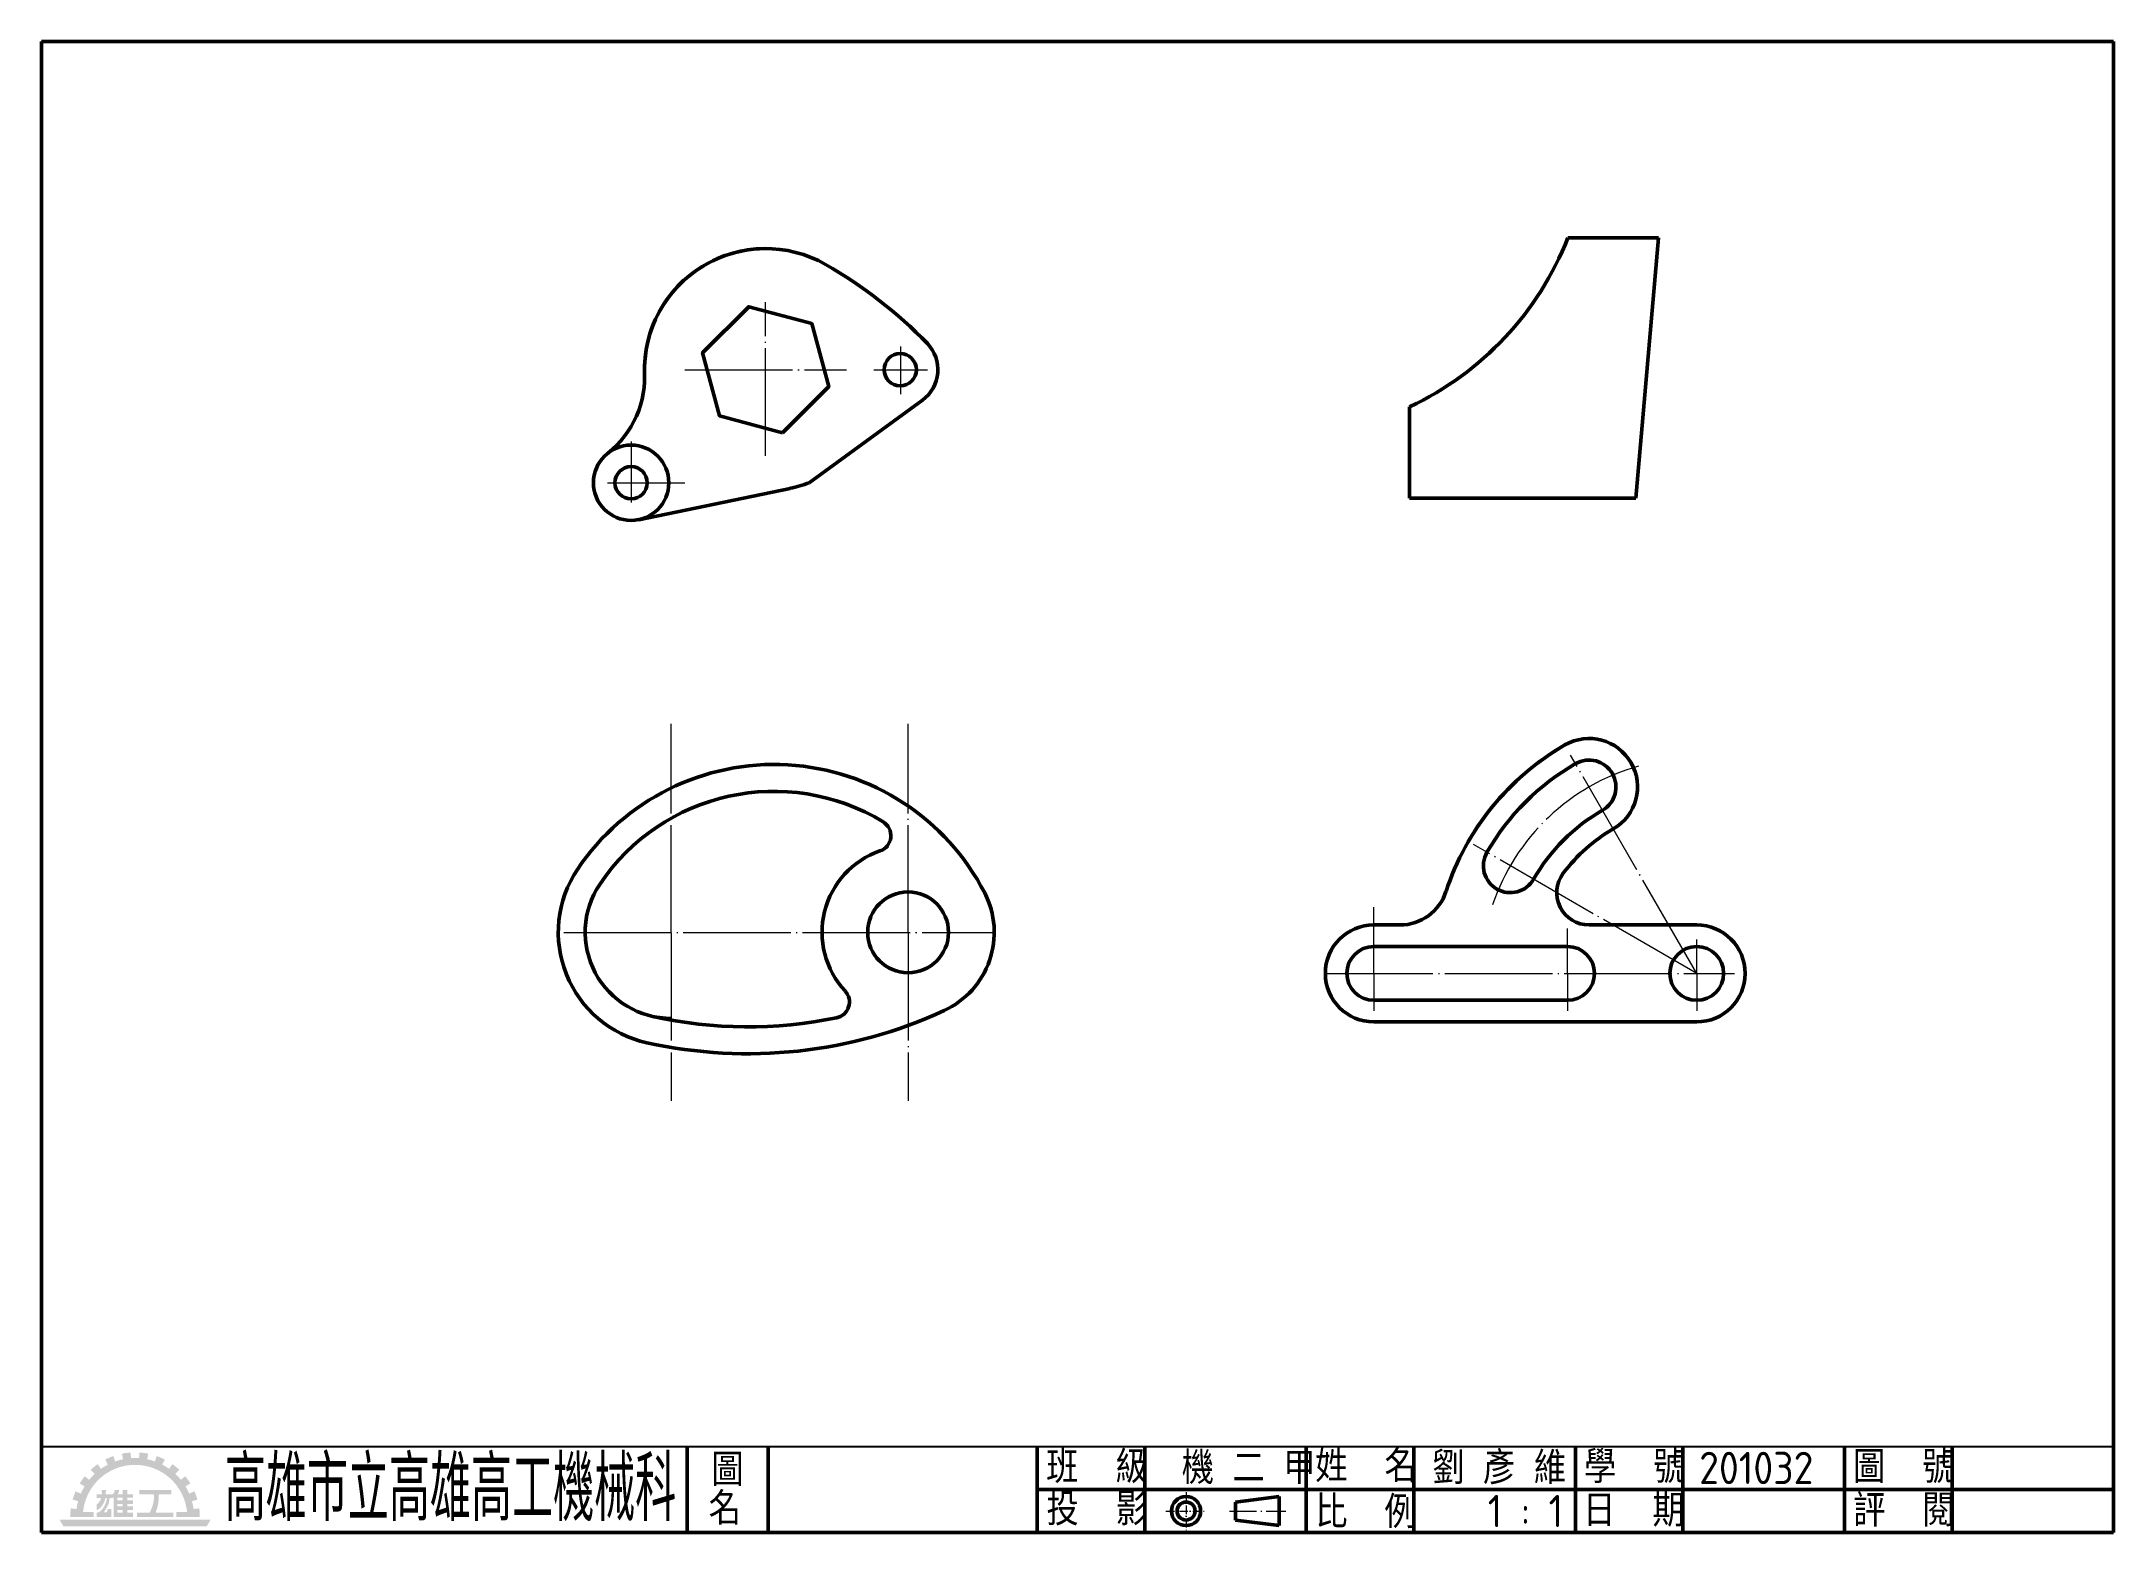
# Model space of a CAD drawing. Extents: x 25 to 410, y 10 to 287.
import ezdxf
from ezdxf.enums import TextEntityAlignment as Align

# ---------------------------------------------------------------- set-up
doc = ezdxf.new("R2010")
doc.units = 0
for name, pattern in [('中心線', [22.2, 20, -1, 0.2, -1]), ('中心線5', [6.8, 5, -0.8, 0.2, -0.8]), ('中心線5偏位', [5.1, 2, -0.5, 0.1, -0.5, 2])]:
    doc.linetypes.add(name, pattern=pattern)
doc.layers.get('0').update_dxf_attribs({"linetype": 'CONTINUOUS'})
for name, color, linetype, lineweight in [('中心線層', 2, '中心線', 18), ('文字層', 6, 'CONTINUOUS', 18), ('輪廓線層', 7, 'CONTINUOUS', 50)]:
    doc.layers.add(name, color=color, linetype=linetype, lineweight=lineweight)
doc.styles.add('CNS', font='isocp.shx', dxfattribs={"bigfont": 'chineset.shx'})

msp = doc.modelspace()

# ---------------------------------------------------------------- hatches: boundary and pattern name
at = {"layer": '文字層'}
h = msp.add_hatch(color=256, dxfattribs=at)
h.paths.add_polyline_path([(47.44, 22.62), (47.93, 23.55, 0.034161), (46.42, 24.21), (46.07, 23.21, 0.034161), (44.63, 23.62), (44.84, 24.65, 0.034161), (43.21, 24.87), (43.14, 23.82, 0.034161), (41.64, 23.82), (41.57, 24.87, 0.034161), (39.94, 24.65), (40.16, 23.62, 0.034161), (38.71, 23.21), (38.36, 24.21, 0.034161), (36.85, 23.55), (37.34, 22.62, 0.034161), (36.06, 21.84), (35.45, 22.7, 0.034161), (34.17, 21.66), (34.9, 20.89, 0.034161), (33.87, 19.8), (33.05, 20.46, 0.034161), (32.11, 19.12), (33.01, 18.57, 0.034161), (32.32, 17.24), (31.35, 17.66, 0.034161), (30.8, 16.11), (31.82, 15.83, 0.034161), (31.51, 14.36), (30.47, 14.5, 0.034161), (30.35, 12.86), (32.68, 12.86), (34.72, 12.86), (34.72, 13.81), (32.72, 13.81, -0.906522), (52.06, 13.81), (50.06, 13.81), (50.06, 12.86), (52.11, 12.86), (54.43, 12.86, 0.034161), (54.32, 14.5), (53.27, 14.36, 0.034161), (52.97, 15.83), (53.98, 16.11, 0.034161), (53.43, 17.66), (52.46, 17.24, 0.034161), (51.77, 18.57), (52.68, 19.12, 0.034161), (51.73, 20.46), (50.91, 19.8, 0.034161), (49.89, 20.89), (50.61, 21.66, 0.034161), (49.33, 22.7), (48.72, 21.84, 0.034161)])
h.paths.add_polyline_path([(56.44, 12.4), (28.35, 12.4), (29.09, 11.13), (55.7, 11.13)])
h.paths.add_polyline_path([(46.77, 16.98, -0.432462), (46.88, 17.09), (49.13, 17.09), (49.13, 17.93), (43.17, 17.93), (43.17, 17.09), (45.82, 17.09, -0.40629), (45.92, 16.99, -0.135568), (45.13, 13.76, -0.271099), (45.03, 13.71), (42.77, 13.71), (42.77, 12.86), (49.53, 12.86), (49.53, 13.71), (46.35, 13.71, -0.534383), (46.25, 13.86, 0.114041)], flags=17)
edge = h.paths.add_edge_path(flags=17)
edge.add_line((42.01, 17.09), (40.96, 17.09))
edge.add_line((40.96, 17.09), (40.96, 17.93))
edge.add_line((40.96, 17.93), (40.11, 17.93))
edge.add_line((40.11, 17.93), (40.11, 17.09))
edge.add_line((40.11, 17.09), (39.19, 17.09))
edge.add_arc((36.66, 18.43), 2.85, 332.0492, 350.0488)
edge.add_line((39.48, 17.93), (38.63, 17.93))
edge.add_arc((37.65, 17.92), 0.98, -69.2817, 0.9854, ccw=False)
edge.add_line((38, 17), (38, 17.09))
edge.add_line((38, 17.09), (36.94, 17.09))
edge.add_spline(control_points=[(36.94, 17.09), (36.94, 17.09), (36.96, 17.37), (36.97, 17.65), (36.97, 17.93)], knot_values=[0, 0, 0, 0, 0.009596, 4.002169, 4.002169, 4.002169, 4.002169], degree=3, periodic=0)
edge.add_line((36.97, 17.93), (36.2, 17.93))
edge.add_spline(control_points=[(36.2, 17.93), (36.21, 17.67), (36.24, 17.39), (36.23, 17.13)], knot_values=[0, 0, 0, 0, 3.800149, 3.800149, 3.800149, 3.800149], degree=3, periodic=0)
edge.add_arc((36.19, 17.13), 0.0422, -90, 0.987, ccw=False)
edge.add_line((36.19, 17.09), (35.25, 17.09))
edge.add_line((35.25, 17.09), (35.25, 16.41))
edge.add_line((35.25, 16.41), (36.06, 16.41))
edge.add_spline(control_points=[(36.06, 16.41), (36.08, 16.33), (35.96, 16.03), (35.73, 15.6), (35.42, 15.32), (35.25, 15.25)], knot_values=[7.330089, 7.330089, 7.330089, 7.330089, 8.570836, 11.570173, 14.124258, 14.124258, 14.124258, 14.124258], degree=3, periodic=0)
edge.add_line((35.25, 15.25), (35.25, 14.18))
edge.add_spline(control_points=[(35.25, 14.18), (35.49, 14.26), (36.03, 14.58), (36.54, 15.35), (36.8, 16.01), (36.87, 16.35), (36.88, 16.41)], knot_values=[7.234919, 7.234919, 7.234919, 7.234919, 10.768334, 15.863247, 20.018265, 20.827203, 20.827203, 20.827203, 20.827203], degree=3, periodic=0)
edge.add_line((36.88, 16.41), (37.15, 16.39))
edge.add_spline(control_points=[(37.15, 16.39), (37.13, 16.05), (36.94, 15.4), (36.48, 14.57), (35.98, 13.88), (35.46, 13.71), (35.25, 13.71)], knot_values=[0, 0, 0, 0, 4.834659, 9.411352, 13.571385, 16.563331, 16.563331, 16.563331, 16.563331], degree=3, periodic=0)
edge.add_line((35.25, 13.71), (35.25, 12.86))
edge.add_line((35.25, 12.86), (38, 12.86))
edge.add_line((38, 12.86), (38, 14.39))
edge.add_line((38, 14.39), (37.39, 14.39))
edge.add_arc((37.39, 14.3), 0.0845, 90, 183.9509)
edge.add_arc((36.68, 14.25), 0.63, -55.8164, 3.9509, ccw=False)
edge.add_line((37.03, 13.73), (36.7, 13.73))
edge.add_arc((36.7, 13.82), 0.0845, 142.6509, 270, ccw=False)
edge.add_spline(control_points=[(36.63, 13.87), (36.8, 14.08), (37.11, 14.58), (37.55, 15.41), (37.64, 16.07), (37.67, 16.41)], knot_values=[0, 0, 0, 0, 3.882648, 8.339679, 13.167216, 13.167216, 13.167216, 13.167216], degree=3, periodic=0)
edge.add_line((37.67, 16.41), (38, 16.41))
edge.add_arc((37.72, 18.15), 1.77, 279.0586, 293.2174)
edge.add_line((38.42, 16.53), (38.42, 12.86))
edge.add_line((38.42, 12.86), (42.01, 12.86))
edge.add_line((42.01, 12.86), (42.01, 13.71))
edge.add_line((42.01, 13.71), (40.96, 13.71))
edge.add_line((40.96, 13.71), (40.96, 14.2))
edge.add_line((40.96, 14.2), (42.01, 14.2))
edge.add_line((42.01, 14.2), (42.01, 14.84))
edge.add_line((42.01, 14.84), (40.96, 14.84))
edge.add_line((40.96, 14.84), (40.96, 15.33))
edge.add_line((40.96, 15.33), (42.01, 15.33))
edge.add_line((42.01, 15.33), (42.01, 15.96))
edge.add_line((42.01, 15.96), (40.96, 15.96))
edge.add_line((40.96, 15.96), (40.96, 16.45))
edge.add_line((40.96, 16.45), (42.01, 16.45))
edge.add_line((42.01, 16.45), (42.01, 17.09))
h.paths.add_polyline_path([(40.11, 16.45), (40.11, 15.96), (39.1, 15.96), (39.1, 16.45)], flags=16)
h.paths.add_polyline_path([(40.11, 15.33), (40.11, 14.84), (39.1, 14.84), (39.1, 15.33)], flags=16)
h.paths.add_polyline_path([(40.11, 14.2), (40.11, 13.71), (39.1, 13.71), (39.1, 14.2)], flags=16)

# ---------------------------------------------------------------- linework, layer by layer
msp.add_line((25, 26), (410, 26))
at = {"layer": '中心線層'}
for p, q in [((159.56, 210.02), (159.56, 238.57)), ((184.64, 230.32), (184.64, 221.47)), ((144.56, 226.02), (174.56, 226.02)), ((179.66, 226.02), (189.62, 226.02)), ((134.56, 212.71), (134.56, 201.33)), ((130.19, 205.02), (144.56, 205.02)), ((134.56, 205.02), (144.56, 205.02)), ((142.03, 121.38), (142.03, 160.22)), ((186.03, 121.38), (186.03, 160.22)), ((332.55, 113.87), (309.13, 154.44)), ((332.55, 113.87), (311.08, 151.06)), ((332.55, 113.87), (291.09, 137.8)), ((272.55, 113.87), (272.55, 126.2)), ((122.03, 121.5), (202.03, 121.5)), ((142.03, 121.38), (142.03, 90.2)), ((186.03, 121.38), (186.03, 90.2)), ((308.55, 113.87), (308.55, 122.2)), ((332.55, 113.87), (332.55, 120.2)), ((263.55, 113.87), (339.55, 113.87)), ((272.55, 113.87), (272.55, 106.94)), ((308.55, 113.87), (308.55, 106.94)), ((332.55, 113.87), (332.55, 106.94))]:
    msp.add_line(p, q, dxfattribs=at)
at = {"layer": '中心線層', "linetype": '中心線5偏位', "ltscale": 0.8}
for p, q in [((237.67, 17.52), (237.67, 10.43)), ((233.93, 14), (241.26, 14))]:
    msp.add_line(p, q, dxfattribs=at)
at = {"layer": '中心線層', "linetype": '中心線5'}
msp.add_line((245.76, 14), (256.21, 14), dxfattribs=at)
at = {"layer": '中心線層'}
msp.add_arc((332.55, 113.87), 40, 105.6761, 161.4592, dxfattribs=at)
at = {"layer": '輪廓線層', "color": 5}
for p, q in [((410, 287), (25, 287)), ((25, 287), (25, 10)), ((410, 10), (410, 287)), ((25, 10), (410, 10))]:
    msp.add_line(p, q, dxfattribs=at)
at = {"layer": '輪廓線層'}
for p, q in [((308.61, 250.53), (325.44, 250.53)), ((321.21, 202.15), (325.44, 250.53)), ((167.64, 205.02), (188.69, 220.36)), ((279.21, 202.15), (279.21, 219.15)), ((135.98, 198.16), (164.12, 203.98)), ((279.21, 202.15), (321.21, 202.15)), ((272.55, 122.87), (277.41, 122.87)), ((332.55, 122.87), (312.55, 122.87)), ((308.55, 118.87), (272.55, 118.87)), ((272.55, 113.87), (272.55, 113.87)), ((272.55, 113.87), (272.55, 113.87)), ((308.55, 108.87), (272.55, 108.87)), ((272.55, 104.87), (332.55, 104.87)), ((246.86, 15.67), (254.99, 16.71)), ((246.86, 15.67), (246.86, 12.33)), ((254.99, 16.71), (254.99, 11.29)), ((246.86, 12.33), (254.99, 11.29))]:
    msp.add_line(p, q, dxfattribs=at)
at = {"layer": '輪廓線層', "color": 4}
for p, q in [((145, 10), (145, 26)), ((160, 10), (160, 26)), ((210, 10), (210, 26)), ((230, 10), (230, 26)), ((260, 10), (260, 26)), ((280, 10), (280, 26)), ((310, 10), (310, 26)), ((330, 10), (330, 26)), ((360, 10), (360, 26)), ((380, 10), (380, 26)), ((210, 18), (410, 18))]:
    msp.add_line(p, q, dxfattribs=at)
at = {"layer": '輪廓線層'}
msp.add_lwpolyline([(162.7, 214.3), (171.27, 222.88), (168.13, 234.59), (156.42, 237.73), (147.85, 229.15), (150.99, 217.44)], close=True, dxfattribs=at)
for centre, radius in [((184.56, 226.02), 3), ((134.56, 205.02), 7), ((134.56, 205.02), 3), ((186.03, 121.5), 7.5), ((332.55, 113.87), 5), ((237.67, 14), 2.71), ((237.67, 14), 1.67)]:
    msp.add_circle(centre, radius, dxfattribs=at)
for centre, radius, start, end in [((254.59, 271.66), 58, 295.118, 338.6343), ((159.56, 226.02), 22.5, 90, 181.9339), ((159.56, 226.02), 22.5, 60.3383, 181.9339), ((159.56, 226.02), 22.5, 60.3383, 181.9339), ((129.13, 172.57), 84, 43.9509, 60.3383), ((184.56, 226.02), 7, 306.094, 43.9509), ((119.08, 224.65), 18, 308.2488, 4.3547), ((159.56, 226.02), 22.5, 281.688, 291.0395), ((159.56, 226.02), 22.5, 281.688, 291.0395), ((159.56, 226.02), 22.5, 281.688, 291.0395), ((332.55, 113.87), 49, 120, 161.92), ((332.55, 113.87), 49, 120, 150), ((312.55, 148.51), 9, 300, 120), ((161.13, 108.69), 44, 27.2265, 146.1536), ((332.55, 113.87), 45, 120, 150), ((312.55, 148.51), 5, 300, 120), ((161.13, 108.69), 39, 58.7223, 146.1536), ((332.55, 113.87), 35, 120, 150), ((179.82, 139.45), 3, 289.0677, 58.7223), ((332.55, 113.87), 31, 120, 143.1301), ((186.03, 121.5), 16, 109.0677, 222.9204), ((297.91, 133.87), 5, 150, 330), ((142.03, 121.5), 21, 146.1536, 257.5614), ((312.55, 128.87), 6, 143.1301, 270), ((142.03, 121.5), 16, 146.1536, 270), ((186.03, 121.5), 16, 294.8027, 27.2265), ((277.41, 131.87), 9, 270, 341.92), ((272.55, 113.87), 9, 90, 270), ((332.55, 113.87), 9, 270, 90), ((272.55, 113.87), 5, 90, 270), ((308.55, 113.87), 5, 270, 90), ((172.12, 108.56), 3, 281.5891, 42.9204), ((156.25, 185.95), 87, 257.5614, 294.8027), ((156.25, 185.95), 82, 257.5614, 281.5891)]:
    msp.add_arc(centre, radius, start, end, dxfattribs=at)

# ---------------------------------------------------------------- texts
at = {"layer": '文字層', "style": 'CNS', "width": 0.63661}
msp.add_text('高雄市立高雄高工機械科', height=12, dxfattribs=at).set_placement((59.06, 12.13), (142.94, 12.13), align=Align.FIT)
at = {"layer": '文字層', "style": 'CNS'}
for s, p in [('圖', (149.48, 18.67)), ('班  級', (211.66, 19.17)), ('  機 二 甲', (230, 19)), ('姓  名', (261.67, 19.36)), (' 劉 彥 維', (280, 19)), ('學  號', (311.61, 19.19)), ('201032', (333, 19)), ('圖  號', (361.59, 19.18)), ('名', (148.97, 11.45)), ('投  影', (211.73, 11.32)), ('比  例', (261.68, 10.82)), ('    1 : 1', (280, 11)), ('日  期', (311.44, 11.11)), ('評  閱', (361.6, 11.1))]:
    msp.add_text(s, height=6, dxfattribs=at).set_placement(p)

doc.saveas('drawing.dxf')
